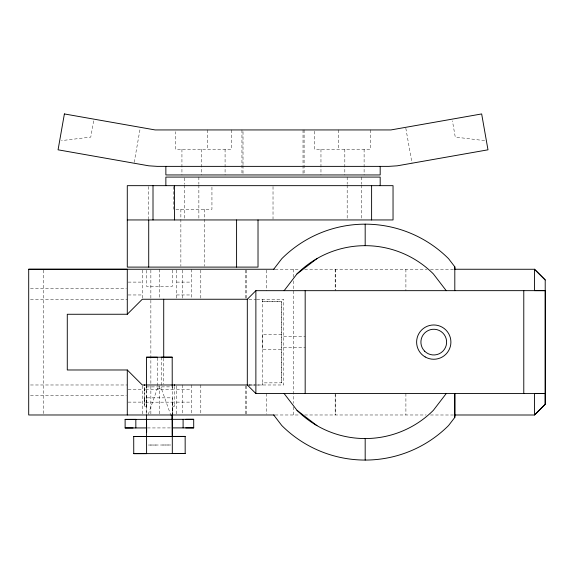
<?xml version="1.0" encoding="UTF-8"?>
<svg xmlns="http://www.w3.org/2000/svg" width="574" height="574" viewBox="0 0 574 574"><rect width="100%" height="100%" fill="white"/><g stroke="black" fill="none" stroke-linecap="round" stroke-linejoin="round"><path stroke-width="0.43" stroke-dasharray="2.87 2.15" d="M281.597 382.865L281.597 301.415L262.311 301.293L281.597 301.415L281.597 382.836L262.318 382.872L262.311 385.011L255.2 385.025M174.388 405.007L174.388 406.449L172.243 406.449L172.243 405.007M172.243 402.761L172.265 413.89M144.368 389.337L144.368 391.217L144.368 389.337L174.374 389.524M146.506 388.182L146.506 386.474L146.557 406.478L144.404 406.478L144.368 386.489L144.368 394.094M144.397 402.195L144.397 400.315L144.397 402.195L174.388 402.159L174.388 401.298M93.641 120.856L90.778 137.086L61.425 140.63M134.201 162.342L140.221 128.21M148.314 414.335L157.441 388.304L157.405 357.229M248.944 385.025L255.064 384.989M247.207 385.039L254.318 385.025M146.506 386.905L172.229 386.869L172.229 385.384M157.441 388.304L161.301 388.304L171.389 416.824M147.41 427.946L171.425 427.917M175.953 209.237L211.942 209.237L211.942 186.536M275.14 269.249L300.231 269.249M304.708 269.249L427.135 269.249M430.471 269.249L453.84 269.263M128.167 282.107L142.287 282.107M176.577 282.107L191.58 282.107M30.494 288.535L126.388 288.535M128.167 294.964L142.287 294.964M176.577 294.964L191.58 294.964M30.494 299.248L127.285 299.248M248.944 299.248L256.219 299.248M256.815 299.248L283.743 299.248L283.743 384.982L256.815 384.982M281.597 334.613L262.311 334.613L262.311 349.616L281.597 349.616M283.743 336.543L305.174 336.543M283.743 347.686L305.174 347.686M30.494 384.982L127.285 384.982M248.958 384.982L256.219 384.982M128.167 389.265L142.287 389.265M176.577 389.265L191.58 389.265M30.494 395.694L126.388 395.694M128.167 402.123L142.287 402.123M176.577 402.123L191.58 402.123M275.14 414.98L300.231 414.98M304.708 414.98L426.238 414.98M430.478 414.988L453.84 415.002M162.772 445.008L170.578 445.001L148.307 445.029L156.121 445.037M484.621 140.63L455.268 137.086L452.412 120.856M405.825 128.21L412.003 163.217M146.557 406.478L146.542 403.335M144.404 406.478L144.39 397.43M146.542 395.766L146.549 398.543M144.39 395.766L144.397 398.543M174.374 386.453L174.388 406.449M172.25 408.616L172.257 413.581M172.229 386.453L172.257 414.141M161.258 357.222L161.301 388.304M146.506 385.599L146.542 414.076L146.578 397.839L172.293 397.839L172.293 414.127M405.904 269.249L405.904 290.681M405.904 393.549L405.904 414.98M370.51 129.939L370.51 149.226L314.566 149.226L314.566 129.939M364.11 149.226L364.11 174.948M361.749 177.086L361.749 184.232M361.749 185.129L361.749 219.06M347.177 177.086L347.177 184.232M347.177 185.129L347.177 219.06M344.823 149.226L344.823 174.948M338.416 129.939L338.416 149.226M335.431 269.249L335.431 290.681M335.431 394.446L335.431 414.98M335.173 269.249L335.173 289.784M335.173 393.549L335.173 414.98M320.966 149.226L320.966 174.948M304.098 129.939L304.098 174.066M303.029 129.939L303.029 164.638M303.029 165.527L303.029 173.527M293.436 269.249L293.436 277.292M293.436 280.873L293.436 403.357M293.436 406.937L293.436 414.98M273.023 186.543L273.023 219.074M266.594 270.139L266.594 290.681M266.594 393.549L266.594 414.091M262.311 299.248L262.311 385.011M246.325 270.132L246.325 298.365M246.325 385.922L246.325 414.105M245.564 270.132L245.564 298.365M245.564 385.864L245.564 414.98M243.017 131.719L243.017 164.638M243.017 165.527L243.017 173.527M241.948 129.939L241.948 174.066M231.48 129.939L231.48 149.226L175.536 149.226L175.536 131.69M225.08 149.226L225.08 174.948M207.63 129.939L207.63 149.226M204.444 209.237L204.444 266.214M201.23 149.226L201.23 174.948M200.8 270.132L200.8 299.248M200.8 384.982L200.8 414.098M198.869 177.086L198.869 184.232M198.869 185.129L198.869 219.06M191.58 269.249L191.58 298.365M191.58 384.982L191.58 414.098M184.297 177.983L184.297 184.232M184.297 185.129L184.297 219.06M182.367 270.132L182.367 299.248M182.367 384.982L182.367 414.098M181.936 149.226L181.936 174.948M180.867 209.237L180.867 266.214M176.577 270.132L176.577 298.365M176.577 385.864L176.577 414.98M173.362 186.536L173.362 209.237M172.293 270.103L172.293 286.39L146.578 286.39L146.578 270.103M172.229 386.883L172.229 388.16M163.719 358.19L163.719 384.085M159.436 269.249L159.436 298.365M159.436 385.864L159.436 414.98M150.862 270.132L150.862 385.477M150.862 385.864L150.862 414.98M148.716 186.557L148.716 218.773M142.287 270.132L142.287 298.365M142.287 385.864L142.287 414.098M43.703 270.139L43.703 414.091"/><path stroke-width="0.86" d="M454.809 417.406L454.809 393.549L454.809 417.406L448.581 425.521A117.95 117.95 0 0 1 281.777 425.521L273.698 414.98M454.809 269.249L454.809 266.824L448.581 258.709A117.95 117.95 0 0 0 281.777 258.709L273.698 269.249M523.782 290.652L523.782 393.577M545.3 290.652L255.882 290.681L247.308 299.248L142.287 299.248L127.292 314.251L67.28 314.272L67.28 369.979L127.285 369.979L142.287 384.982L247.308 384.982L255.875 393.549L545.3 393.577L545.3 290.652L534.502 290.631L534.48 269.249L545.214 279.947L545.207 404.29L534.494 414.988L534.494 393.57L545.214 393.563L545.214 404.283L534.494 415.009L454.687 414.988M185.151 436.412L133.713 436.491L133.756 453.639L185.172 453.56L185.151 436.412L172.293 436.412L172.214 414.866M545.214 279.947L534.48 269.249M284.123 290.681L296.988 273.92L316.963 258.594M446.235 393.549L433.377 410.31A96.446 96.446 0 0 1 296.988 410.31L284.123 393.549M133.068 427.96L125.125 427.967L125.118 419.393L193.696 419.314L193.711 427.881L172.265 427.903M170.571 436.427L172.293 436.434L162.758 436.434M125.125 427.967L146.557 427.931M161.258 357.222L172.193 357.193L172.229 385.57M146.506 385.599L146.47 357.222L172.193 357.193M185.754 419.329L193.696 419.314M150.338 436.455L133.713 436.491M172.293 436.448L146.578 436.477L156.106 436.462M127.285 219.95L393.039 219.95L393.039 185.66L127.285 185.66L127.285 267.104L258.02 267.104L258.02 219.95M274.358 414.98L28.7 414.98L28.7 269.249L127.285 269.249L127.292 314.251M28.7 269.249L274.358 269.249M454.68 269.249L534.494 269.271M185.768 427.888L193.711 427.881M146.47 357.222L157.405 357.229M125.118 419.393L135.83 419.372L135.844 427.946M133.756 453.639L146.686 453.632M185.172 453.56L172.315 453.56L172.265 414.923M296.988 410.31L316.963 425.635M172.193 419.257L172.265 414.772M446.235 290.681L433.377 273.92A96.446 96.446 0 0 0 296.988 273.92M146.564 419.357L146.657 432.208M183.099 419.321L183.106 427.888M146.542 414.909L146.6 453.589M454.809 266.824L454.809 290.681M380.182 166.374L380.182 174.948L165.864 174.948L165.864 166.374M380.182 185.66L380.182 177.086L165.864 177.086L165.864 185.66M371.608 185.66L371.608 219.95M365.179 224.169L365.179 245.672M365.179 438.558L365.179 460.061M305.174 290.681L305.174 393.549M255.875 290.681L255.875 393.549M247.308 299.248L247.308 384.982M236.588 219.95L236.588 267.104M174.439 185.66L174.439 219.95M172.229 385.018L172.229 385.384M163.719 299.248L163.719 357.293M153.007 185.66L153.007 219.95M148.716 219.95L148.716 267.104M127.285 369.979L127.285 414.98M144.361 385.046L144.361 385.412L144.361 385.046M146.513 385.046L146.506 385.405L146.513 385.046M64.388 113.939L58.067 149.814L148.824 165.821L157.29 166.374L388.756 166.374L397.23 165.821L487.986 149.814L481.658 113.939L390.901 129.939L155.145 129.939L64.388 113.939M174.374 385.376L174.374 385.018L174.374 385.384M425.191 356.963A17.148 17.148 0 0 0 450.906 342.111A17.148 17.148 0 0 0 425.191 327.266A17.148 17.148 0 0 0 425.191 356.963M424.674 351.209A12.858 12.858 0 0 0 446.185 345.44A12.858 12.858 0 0 0 430.435 329.691A12.858 12.858 0 0 0 424.674 351.209"/></g></svg>
